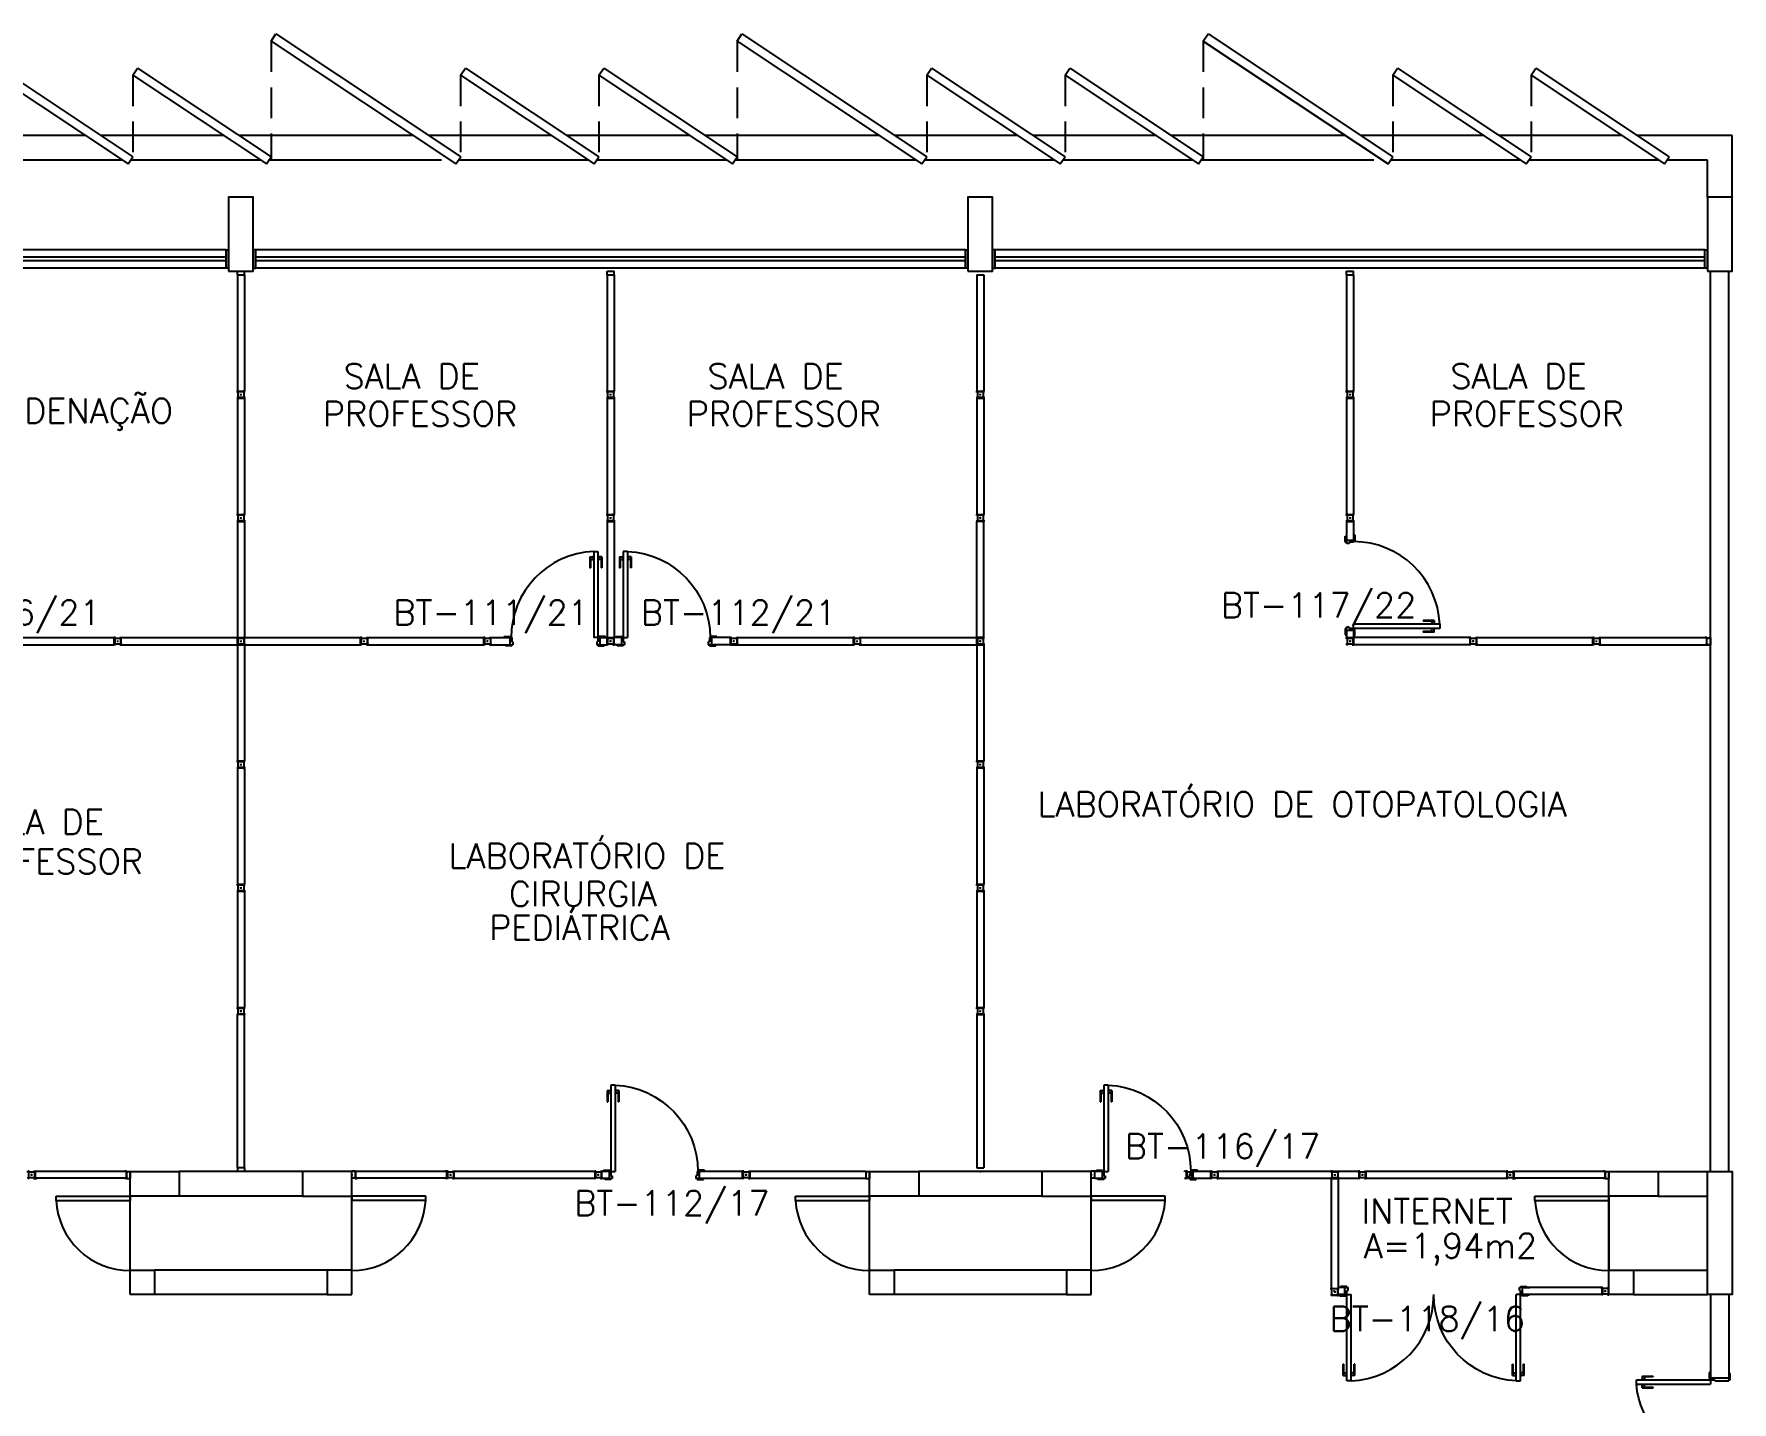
# Model space of a CAD drawing. Header units: millimetres. Extents: x 2069 to 2250, y 1124 to 1284.
# Drawn here: x 2178.63 to 2192.41, y 1201.62 to 1212.71 of the extents above; entities that cross this region are included whole.
import ezdxf

# ---------------------------------------------------------------- set-up
doc = ezdxf.new("R2010")
doc.units = ezdxf.units.MM
doc.linetypes.add('HIDDEN', pattern=[0.375, 0.25, -0.125])
for name, color, linetype in [('ALV', 2, 'Continuous'), ('DIV', 2, 'Continuous'), ('DIV2', 2, 'Continuous'), ('ENDEREÇO', 2, 'Continuous'), ('JANELA', 1, 'Continuous'), ('MACANETA', 1, 'Continuous'), ('MARCO', 2, 'Continuous'), ('PAVIMENTO', 1, 'Continuous'), ('PILARES', 3, 'Continuous'), ('PORTA', 2, 'Continuous'), ('PROJ', 1, 'HIDDEN'), ('TEXTO', 2, 'Continuous'), ('ÁREA', 2, 'Continuous')]:
    doc.layers.add(name, color=color, linetype=linetype)
doc.styles.add('UNB-100', font='simplex.shx', dxfattribs={"height": 0.2})
doc.styles.add('UNB1-100', font='simplex.shx', dxfattribs={"height": 0.2})

# ---------------------------------------------------------------- blocks, each defined once
blk = doc.blocks.new('DIV10')
for p, q in [((-0.0051, 0), (0.0051, 0)), ((0, -0.0051), (0, 0.0051)), ((0.0285, 0.0285), (0.9715, 0.0285)), ((0.0285, -0.0285), (0.0285, 0.0285)), ((0.9715, -0.0285), (0.9715, 0.0285)), ((0.9949, 0), (1.0051, 0)), ((1, -0.0051), (1, 0.0051)), ((0.0285, -0.0285), (0.9715, -0.0285))]:
    blk.add_line(p, q)
blk = doc.blocks.new('DIV8')
for p, q in [((0.005, 0), (-0.005, 0)), ((0, 0.005), (0, -0.005)), ((0.024, 0.019), (0.028, 0.019)), ((0.024, 0.017), (0.024, 0.019)), ((0.024, 0.017), (0.028, 0.017)), ((0.028, 0.03), (0.043, 0.03)), ((0.028, 0.03), (0.028, 0.019)), ((0.028, 0.017), (0.028, -0.016)), ((0.769, 0.028), (0.03, 0.028)), ((0.03, 0.028), (0.03, -0.028)), ((0.043, 0.028), (0.043, 0.03)), ((0.757, 0.028), (0.757, 0.03)), ((0.771, 0.03), (0.757, 0.03)), ((0.769, 0.028), (0.769, -0.028)), ((0.771, 0.03), (0.771, 0.019)), ((0.776, 0.019), (0.771, 0.019)), ((0.771, 0.017), (0.771, -0.016)), ((0.776, 0.017), (0.771, 0.017)), ((0.776, 0.017), (0.776, 0.019)), ((0.805, 0), (0.795, 0)), ((0.8, 0.005), (0.8, -0.005)), ((0.024, -0.016), (0.028, -0.016)), ((0.024, -0.019), (0.024, -0.016)), ((0.024, -0.019), (0.028, -0.019)), ((0.028, -0.019), (0.028, -0.03)), ((0.028, -0.03), (0.043, -0.03)), ((0.769, -0.028), (0.03, -0.028)), ((0.043, -0.03), (0.043, -0.028)), ((0.757, -0.03), (0.757, -0.028)), ((0.771, -0.03), (0.757, -0.03)), ((0.776, -0.016), (0.771, -0.016)), ((0.776, -0.019), (0.771, -0.019)), ((0.771, -0.019), (0.771, -0.03)), ((0.776, -0.019), (0.776, -0.016))]:
    blk.add_line(p, q)
blk = doc.blocks.new('MTT')
for p, q in [((-0.029, 0.018), (-0.029, 0.029)), ((-0.019, 0.029), (-0.029, 0.029)), ((-0.024, 0.018), (-0.029, 0.018)), ((-0.024, 0.018), (-0.024, -0.019)), ((-0.019, 0.024), (-0.019, 0.029)), ((-0.019, 0.024), (0.018, 0.024)), ((-0.005, 0), (0.005, 0)), ((0, -0.005), (0, 0.005)), ((0.018, 0.024), (0.018, 0.029)), ((0.018, 0.029), (0.029, 0.029)), ((0.024, 0.018), (0.029, 0.018)), ((0.024, 0.018), (0.024, -0.019)), ((0.029, 0.018), (0.029, 0.029)), ((-0.029, -0.019), (-0.024, -0.019)), ((-0.029, -0.019), (-0.029, -0.029)), ((-0.019, -0.029), (-0.029, -0.029)), ((0.018, -0.024), (-0.019, -0.024)), ((-0.019, -0.024), (-0.019, -0.029)), ((0.018, -0.024), (0.018, -0.029)), ((0.018, -0.029), (0.029, -0.029)), ((0.029, -0.019), (0.024, -0.019)), ((0.029, -0.019), (0.029, -0.029))]:
    blk.add_line(p, q)
blk = doc.blocks.new('PL')
for p, q in [((0.25, 0.25), (0.25, 0.45)), ((0.25, 0.45), (0.45, 0.45)), ((0.45, 0.45), (0.45, 0.25)), ((0.45, 0.25), (0.25, 0.25))]:
    blk.add_line(p, q)
blk = doc.blocks.new('PL4')
for p, q in [((0, 0.4), (0.2, 0.4)), ((0, 0), (0, 0.4)), ((0.2, 0.4), (0.2, 0)), ((0.2, 0), (0, 0))]:
    blk.add_line(p, q)
blk = doc.blocks.new('IMTT')
for p, q in [((-0.005, 0), (0.005, 0)), ((0.029, 0.029), (0, 0.029)), ((0, -0.028), (0, 0.029)), ((0.029, -0.028), (0, -0.028))]:
    blk.add_line(p, q)
blk = doc.blocks.new('DIV13')
for p, q in [((-0.029, 1.272), (-0.029, 0.028)), ((-0.029, 1.272), (0.028, 1.272)), ((-0.005, 1.3), (0.005, 1.3)), ((0, 1.305), (0, 1.295)), ((0.028, 1.272), (0.028, 0.028)), ((-0.029, 0.028), (0.028, 0.028)), ((-0.005, 0), (0.005, 0)), ((0.005, 0), (-0.005, 0)), ((0.005, 0), (-0.005, 0)), ((0, 0.005), (0, -0.005)), ((0, 0.005), (0, -0.005)), ((0, 0.005), (0, -0.005))]:
    blk.add_line(p, q)
blk = doc.blocks.new('DIV12')
for p, q in [((-0.0051, 0), (0.0051, 0)), ((0, -0.0051), (0, 0.0051)), ((0.0285, 0.0285), (1.1715, 0.0285)), ((0.0285, -0.0285), (0.0285, 0.0285)), ((1.1715, -0.0285), (1.1715, 0.0285)), ((1.1949, 0), (1.2051, 0)), ((1.2, -0.0051), (1.2, 0.0051)), ((0.0285, -0.0285), (1.1715, -0.0285))]:
    blk.add_line(p, q)
blk = doc.blocks.new('DOOR-60')
at = {"layer": 'MACANETA', "color": 1}
for p, q in [((-0.08, -0.555), (-0.08, -0.465)), ((-0.08, -0.465), (-0.075, -0.465)), ((-0.075, -0.555), (-0.075, -0.465)), ((-0.075, -0.535), (-0.053, -0.535)), ((-0.053, -0.528), (-0.05, -0.528)), ((-0.053, -0.563), (-0.053, -0.528)), ((-0.012, -0.528), (-0.015, -0.528)), ((-0.012, -0.563), (-0.012, -0.528)), ((0.01, -0.535), (-0.012, -0.535)), ((0.01, -0.555), (0.01, -0.465)), ((0.015, -0.465), (0.01, -0.465)), ((0.015, -0.555), (0.015, -0.465)), ((-0.08, -0.555), (-0.053, -0.555)), ((-0.053, -0.563), (-0.05, -0.563)), ((-0.012, -0.563), (-0.015, -0.563)), ((0.015, -0.555), (-0.012, -0.555))]:
    blk.add_line(p, q, dxfattribs=at)
at = {"layer": 'PORTA'}
for p, q in [((-0.05, -0.6), (-0.05, 0)), ((-0.015, 0), (-0.05, 0)), ((-0.015, -0.6), (-0.015, 0)), ((-0.05, -0.6), (-0.015, -0.6))]:
    blk.add_line(p, q, dxfattribs=at)
at = {"layer": 'PORTA', "color": 1}
blk.add_arc((-0.02, 0), 0.6, 180, 267.134, dxfattribs=at)
blk = doc.blocks.new('DOOR70')
at = {"layer": 'MACANETA', "color": 1}
for p, q in [((-0.015, -0.565), (-0.01, -0.565)), ((-0.015, -0.655), (-0.015, -0.565)), ((-0.015, -0.655), (0.012, -0.655)), ((-0.01, -0.655), (-0.01, -0.565)), ((-0.01, -0.635), (0.012, -0.635)), ((0.012, -0.663), (0.012, -0.628)), ((0.012, -0.628), (0.015, -0.628)), ((0.012, -0.663), (0.015, -0.663)), ((0.053, -0.628), (0.05, -0.628)), ((0.053, -0.663), (0.05, -0.663)), ((0.053, -0.663), (0.053, -0.628)), ((0.075, -0.635), (0.053, -0.635)), ((0.08, -0.655), (0.053, -0.655)), ((0.08, -0.565), (0.075, -0.565)), ((0.075, -0.655), (0.075, -0.565)), ((0.08, -0.655), (0.08, -0.565))]:
    blk.add_line(p, q, dxfattribs=at)
at = {"layer": 'PORTA'}
for p, q in [((0.015, -0.7), (0.015, 0)), ((0.015, 0), (0.05, 0)), ((0.05, -0.7), (0.05, 0)), ((0.05, -0.7), (0.015, -0.7))]:
    blk.add_line(p, q, dxfattribs=at)
at = {"layer": 'PORTA', "color": 1}
blk.add_arc((0.02, 0), 0.7, 272.4563, 0, dxfattribs=at)

msp = doc.modelspace()

# ---------------------------------------------------------------- linework, layer by layer
at = {"layer": 'ALV'}
for p, q in [((2180.55814, 1212.65651), (2180.59685, 1212.71483)), ((2180.55814, 1212.65651), (2182.05794, 1211.66122)), ((2180.59685, 1212.71483), (2182.09665, 1211.71955)), ((2184.34014, 1212.65651), (2184.37885, 1212.71483)), ((2184.34014, 1212.65651), (2185.83994, 1211.66122)), ((2184.37885, 1212.71483), (2185.87865, 1211.71955)), ((2188.12214, 1212.65651), (2188.16085, 1212.71483)), ((2188.12214, 1212.65651), (2189.62194, 1211.66122)), ((2188.16085, 1212.71483), (2189.66065, 1211.71955)), ((2178.31465, 1212.38004), (2179.39784, 1211.66122)), ((2178.35336, 1212.43837), (2179.43655, 1211.71955)), ((2179.43655, 1212.38004), (2179.47525, 1212.43837)), ((2179.43655, 1212.38004), (2180.51974, 1211.66122)), ((2179.47525, 1212.43837), (2180.55844, 1211.71955)), ((2182.09635, 1212.38004), (2182.13506, 1212.43837)), ((2182.09635, 1212.38004), (2183.17954, 1211.66122)), ((2182.13506, 1212.43837), (2183.21825, 1211.71955)), ((2183.21825, 1212.38004), (2183.25695, 1212.43837)), ((2183.21825, 1212.38004), (2184.30144, 1211.66122)), ((2183.25695, 1212.43837), (2184.34014, 1211.71955)), ((2185.87865, 1212.38004), (2185.91736, 1212.43837)), ((2185.87865, 1212.38004), (2186.96184, 1211.66122)), ((2185.91736, 1212.43837), (2187.00055, 1211.71955)), ((2187.00055, 1212.38004), (2187.03925, 1212.43837)), ((2187.00055, 1212.38004), (2188.08374, 1211.66122)), ((2187.03925, 1212.43837), (2188.12244, 1211.71955)), ((2189.66035, 1212.38004), (2189.69906, 1212.43837)), ((2189.66035, 1212.38004), (2190.74354, 1211.66122)), ((2189.69906, 1212.43837), (2190.78225, 1211.71955)), ((2190.78225, 1212.38004), (2190.82095, 1212.43837)), ((2190.78225, 1212.38004), (2191.86544, 1211.66122)), ((2190.82095, 1212.43837), (2191.90414, 1211.71955)), ((2179.39784, 1211.66122), (2179.43655, 1211.71955)), ((2180.51974, 1211.66122), (2180.55844, 1211.71955)), ((2182.05794, 1211.66122), (2182.09665, 1211.71955)), ((2183.17954, 1211.66122), (2183.21825, 1211.71955)), ((2184.30144, 1211.66122), (2184.34014, 1211.71955)), ((2185.83994, 1211.66122), (2185.87865, 1211.71955)), ((2186.96184, 1211.66122), (2187.00055, 1211.71955)), ((2188.08374, 1211.66122), (2188.12244, 1211.71955)), ((2189.62194, 1211.66122), (2189.66065, 1211.71955)), ((2190.74354, 1211.66122), (2190.78225, 1211.71955)), ((2191.86544, 1211.66122), (2191.90414, 1211.71955)), ((2180.21325, 1210.81539), (2180.21325, 1210.96539)), ((2180.41325, 1210.96539), (2180.41325, 1210.81539)), ((2186.21325, 1210.81539), (2186.21325, 1210.96539)), ((2186.41325, 1210.96539), (2186.41325, 1210.81539)), ((2192.21325, 1210.81539), (2192.21325, 1210.96539)), ((2192.23825, 1203.49039), (2192.23825, 1210.79039)), ((2192.38825, 1203.49039), (2192.38825, 1210.79039)), ((2180.81325, 1203.49039), (2179.81325, 1203.49039)), ((2186.81325, 1203.49039), (2185.81325, 1203.49039)), ((2191.8129, 1203.49039), (2192.21325, 1203.49039)), ((2180.81325, 1203.29039), (2179.81325, 1203.29039)), ((2186.81325, 1203.29039), (2185.81325, 1203.29039)), ((2191.4129, 1203.29039), (2191.4129, 1202.69039)), ((2191.8129, 1203.29039), (2192.21325, 1203.29039)), ((2181.01325, 1202.69039), (2179.61325, 1202.69039)), ((2187.01325, 1202.69039), (2185.61325, 1202.69039)), ((2191.6129, 1202.69039), (2192.21325, 1202.69039)), ((2181.01325, 1202.49039), (2179.61325, 1202.49039)), ((2187.01325, 1202.49039), (2185.61325, 1202.49039)), ((2191.6129, 1202.49039), (2192.21325, 1202.49039)), ((2192.23765, 1202.49039), (2192.23765, 1201.81539)), ((2192.38765, 1202.49039), (2192.38765, 1201.81539)), ((2192.23765, 1201.81539), (2192.38765, 1201.81539))]:
    msp.add_line(p, q, dxfattribs=at)
at = {"layer": 'DIV2'}
for p, q in [((2189.28475, 1208.76189), (2189.34175, 1208.76189)), ((2189.28475, 1208.76189), (2189.28475, 1208.60789)), ((2189.30815, 1208.79039), (2189.31835, 1208.79039)), ((2189.31325, 1208.79549), (2189.31325, 1208.78529)), ((2189.34175, 1208.76189), (2189.34175, 1208.60789)), ((2189.27475, 1208.64289), (2189.28475, 1208.64289)), ((2189.27475, 1208.59289), (2189.27475, 1208.64289)), ((2189.28475, 1208.60789), (2189.28475, 1208.59289)), ((2189.34175, 1208.60789), (2189.28475, 1208.60789)), ((2189.34175, 1208.65289), (2189.35175, 1208.65289)), ((2189.34175, 1208.60789), (2189.34175, 1208.60289)), ((2189.34175, 1208.60289), (2189.34175, 1208.59289)), ((2189.35175, 1208.60289), (2189.34175, 1208.60289)), ((2189.35175, 1208.65289), (2189.35175, 1208.60289)), ((2189.28475, 1208.59289), (2189.27475, 1208.59289)), ((2189.28475, 1208.58289), (2189.28475, 1208.59289)), ((2189.30675, 1208.58289), (2189.28475, 1208.58289)), ((2189.30675, 1208.59289), (2189.30675, 1208.58289)), ((2189.34175, 1208.59289), (2189.30675, 1208.59289)), ((2182.30815, 1207.79039), (2182.31835, 1207.79039)), ((2182.31835, 1207.79039), (2182.30815, 1207.79039)), ((2182.31325, 1207.78529), (2182.31325, 1207.79549)), ((2182.31325, 1207.78529), (2182.31325, 1207.79549)), ((2182.34175, 1207.76189), (2182.34175, 1207.81889)), ((2182.34175, 1207.81889), (2182.49575, 1207.81889)), ((2182.45075, 1207.82889), (2182.50075, 1207.82889)), ((2182.45075, 1207.81889), (2182.45075, 1207.82889)), ((2182.49575, 1207.81889), (2182.50075, 1207.81889)), ((2182.49575, 1207.81889), (2182.49575, 1207.76189)), ((2182.50075, 1207.82889), (2182.50075, 1207.81889)), ((2182.50075, 1207.81889), (2182.51075, 1207.81889)), ((2182.51075, 1207.81889), (2182.51075, 1207.78389)), ((2182.51075, 1207.78389), (2182.52075, 1207.78389)), ((2182.52075, 1207.78389), (2182.52075, 1207.76189)), ((2183.20075, 1207.78389), (2183.20075, 1207.76189)), ((2183.21075, 1207.78389), (2183.20075, 1207.78389)), ((2183.21075, 1207.81889), (2183.21075, 1207.78389)), ((2183.22075, 1207.81889), (2183.21075, 1207.81889)), ((2183.22075, 1207.82889), (2183.22075, 1207.81889)), ((2183.27075, 1207.82889), (2183.22075, 1207.82889)), ((2183.22575, 1207.81889), (2183.22075, 1207.81889)), ((2183.22575, 1207.81889), (2183.28475, 1207.81889)), ((2183.22575, 1207.81889), (2183.22575, 1207.76189)), ((2183.27075, 1207.81889), (2183.27075, 1207.82889)), ((2183.28475, 1207.76189), (2183.28475, 1207.81889)), ((2183.30815, 1207.79039), (2183.31835, 1207.79039)), ((2183.31835, 1207.79039), (2183.30815, 1207.79039)), ((2183.31325, 1207.78529), (2183.31325, 1207.79549)), ((2183.31325, 1207.78529), (2183.31325, 1207.79549)), ((2183.34175, 1207.76189), (2183.34175, 1207.81889)), ((2183.40075, 1207.81889), (2183.34175, 1207.81889)), ((2183.35575, 1207.82889), (2183.40575, 1207.82889)), ((2183.35575, 1207.81889), (2183.35575, 1207.82889)), ((2183.40075, 1207.81889), (2183.40575, 1207.81889)), ((2183.40075, 1207.81889), (2183.40075, 1207.76189)), ((2183.40575, 1207.82889), (2183.40575, 1207.81889)), ((2183.40575, 1207.81889), (2183.41575, 1207.81889)), ((2183.41575, 1207.81889), (2183.41575, 1207.78389)), ((2183.41575, 1207.78389), (2183.42575, 1207.78389)), ((2183.42575, 1207.78389), (2183.42575, 1207.76189)), ((2184.10575, 1207.78389), (2184.10575, 1207.76189)), ((2184.11575, 1207.78389), (2184.10575, 1207.78389)), ((2184.11575, 1207.81889), (2184.11575, 1207.78389)), ((2184.12575, 1207.81889), (2184.11575, 1207.81889)), ((2184.12575, 1207.82889), (2184.12575, 1207.81889)), ((2184.17575, 1207.82889), (2184.12575, 1207.82889)), ((2184.13075, 1207.81889), (2184.12575, 1207.81889)), ((2184.28475, 1207.81889), (2184.13075, 1207.81889)), ((2184.13075, 1207.81889), (2184.13075, 1207.76189)), ((2184.17575, 1207.81889), (2184.17575, 1207.82889)), ((2184.28475, 1207.76189), (2184.28475, 1207.81889)), ((2184.31835, 1207.79039), (2184.30815, 1207.79039)), ((2184.30815, 1207.79039), (2184.31835, 1207.79039)), ((2184.31325, 1207.78529), (2184.31325, 1207.79549)), ((2184.31325, 1207.78529), (2184.31325, 1207.79549)), ((2189.27475, 1207.89289), (2189.27475, 1207.84289)), ((2189.28475, 1207.89289), (2189.27475, 1207.89289)), ((2189.27475, 1207.84289), (2189.28475, 1207.84289)), ((2189.28475, 1207.90289), (2189.28475, 1207.89289)), ((2189.30675, 1207.90289), (2189.28475, 1207.90289)), ((2189.28475, 1207.87789), (2189.28475, 1207.89289)), ((2189.28475, 1207.87789), (2189.28475, 1207.81889)), ((2189.34175, 1207.87789), (2189.28475, 1207.87789)), ((2189.28475, 1207.81889), (2189.34175, 1207.81889)), ((2189.30675, 1207.89289), (2189.30675, 1207.90289)), ((2189.34175, 1207.89289), (2189.30675, 1207.89289)), ((2189.30815, 1207.79039), (2189.31835, 1207.79039)), ((2189.31325, 1207.79549), (2189.31325, 1207.78529)), ((2189.34175, 1207.88289), (2189.34175, 1207.89289)), ((2189.34175, 1207.87789), (2189.34175, 1207.88289)), ((2189.35175, 1207.88289), (2189.34175, 1207.88289)), ((2189.34175, 1207.87789), (2189.34175, 1207.81889)), ((2189.34175, 1207.83289), (2189.35175, 1207.83289)), ((2189.35175, 1207.83289), (2189.35175, 1207.88289)), ((2191.30815, 1207.79039), (2191.31835, 1207.79039)), ((2191.31325, 1207.78529), (2191.31325, 1207.79549)), ((2191.33675, 1207.80889), (2191.33675, 1207.80689)), ((2191.33675, 1207.80889), (2191.34175, 1207.80889)), ((2191.33675, 1207.80689), (2191.34175, 1207.80689)), ((2191.33675, 1207.77389), (2191.33675, 1207.77189)), ((2191.33675, 1207.77389), (2191.34175, 1207.77389)), ((2191.33675, 1207.77189), (2191.34175, 1207.77189)), ((2191.34175, 1207.80889), (2191.34175, 1207.82089)), ((2191.34175, 1207.82089), (2191.35613, 1207.82089)), ((2191.34175, 1207.77389), (2191.34175, 1207.80689)), ((2191.34175, 1207.75989), (2191.34175, 1207.77189)), ((2191.34375, 1207.76189), (2191.34375, 1207.81889)), ((2191.34375, 1207.81889), (2192.20775, 1207.81889)), ((2191.35613, 1207.82089), (2191.35613, 1207.81889)), ((2192.19537, 1207.82089), (2192.19537, 1207.81889)), ((2192.20975, 1207.82089), (2192.19537, 1207.82089)), ((2192.20775, 1207.76189), (2192.20775, 1207.81889)), ((2192.20975, 1207.80889), (2192.20975, 1207.82089)), ((2192.21475, 1207.80889), (2192.20975, 1207.80889)), ((2192.21475, 1207.80689), (2192.20975, 1207.80689)), ((2192.20975, 1207.77389), (2192.20975, 1207.80689)), ((2192.21475, 1207.77389), (2192.20975, 1207.77389)), ((2192.21475, 1207.77189), (2192.20975, 1207.77189)), ((2192.20975, 1207.75989), (2192.20975, 1207.77189)), ((2192.21475, 1207.80889), (2192.21475, 1207.80689)), ((2192.21475, 1207.77389), (2192.21475, 1207.77189)), ((2192.23315, 1207.79039), (2192.24335, 1207.79039)), ((2192.23825, 1207.78529), (2192.23825, 1207.79549)), ((2182.34175, 1207.76189), (2182.49575, 1207.76189)), ((2182.46075, 1207.75189), (2182.46075, 1207.76189)), ((2182.51075, 1207.75189), (2182.46075, 1207.75189)), ((2182.49575, 1207.76189), (2182.51075, 1207.76189)), ((2182.51075, 1207.76189), (2182.51075, 1207.75189)), ((2182.52075, 1207.76189), (2182.51075, 1207.76189)), ((2183.20075, 1207.76189), (2183.21075, 1207.76189)), ((2183.22575, 1207.76189), (2183.21075, 1207.76189)), ((2183.21075, 1207.76189), (2183.21075, 1207.75189)), ((2183.21075, 1207.75189), (2183.26075, 1207.75189)), ((2183.22575, 1207.76189), (2183.28475, 1207.76189)), ((2183.26075, 1207.75189), (2183.26075, 1207.76189)), ((2183.40075, 1207.76189), (2183.34175, 1207.76189)), ((2183.36575, 1207.75189), (2183.36575, 1207.76189)), ((2183.41575, 1207.75189), (2183.36575, 1207.75189)), ((2183.40075, 1207.76189), (2183.41575, 1207.76189)), ((2183.41575, 1207.76189), (2183.41575, 1207.75189)), ((2183.42575, 1207.76189), (2183.41575, 1207.76189)), ((2184.10575, 1207.76189), (2184.11575, 1207.76189)), ((2184.13075, 1207.76189), (2184.11575, 1207.76189)), ((2184.11575, 1207.76189), (2184.11575, 1207.75189)), ((2184.11575, 1207.75189), (2184.16575, 1207.75189)), ((2184.28475, 1207.76189), (2184.13075, 1207.76189)), ((2184.16575, 1207.75189), (2184.16575, 1207.76189)), ((2184.28475, 1207.76189), (2184.34175, 1207.76189)), ((2191.34175, 1207.75989), (2191.35613, 1207.75989)), ((2191.34375, 1207.76189), (2192.20775, 1207.76189)), ((2191.35613, 1207.76189), (2191.35613, 1207.75989)), ((2192.19537, 1207.76189), (2192.19537, 1207.75989)), ((2192.20975, 1207.75989), (2192.19537, 1207.75989)), ((2183.25575, 1203.49039), (2183.25575, 1203.50039)), ((2183.25575, 1203.50039), (2183.30575, 1203.50039)), ((2183.30575, 1203.50039), (2183.30575, 1203.49039)), ((2184.07575, 1203.50039), (2184.02575, 1203.50039)), ((2184.02575, 1203.50039), (2184.02575, 1203.49039)), ((2184.07575, 1203.49039), (2184.07575, 1203.50039)), ((2187.25575, 1203.50039), (2187.30575, 1203.50039)), ((2187.25575, 1203.49039), (2187.25575, 1203.50039)), ((2187.30575, 1203.50039), (2187.30575, 1203.49039)), ((2188.02575, 1203.50039), (2188.02575, 1203.49039)), ((2188.07575, 1203.50039), (2188.02575, 1203.50039)), ((2188.07575, 1203.49039), (2188.07575, 1203.50039)), ((2183.21835, 1203.46189), (2183.20815, 1203.46189)), ((2183.21325, 1203.45679), (2183.21325, 1203.46699)), ((2183.30075, 1203.49039), (2183.24175, 1203.49039)), ((2183.24175, 1203.43339), (2183.24175, 1203.49039)), ((2183.30075, 1203.43339), (2183.24175, 1203.43339)), ((2183.26575, 1203.42339), (2183.26575, 1203.43339)), ((2183.31575, 1203.42339), (2183.26575, 1203.42339)), ((2183.30075, 1203.49039), (2183.30075, 1203.43339)), ((2183.30075, 1203.49039), (2183.30575, 1203.49039)), ((2183.30075, 1203.43339), (2183.31575, 1203.43339)), ((2183.30575, 1203.49039), (2183.31575, 1203.49039)), ((2183.31575, 1203.49039), (2183.31575, 1203.45539)), ((2183.31575, 1203.45539), (2183.32575, 1203.45539)), ((2183.32575, 1203.43339), (2183.31575, 1203.43339)), ((2183.31575, 1203.43339), (2183.31575, 1203.42339)), ((2183.32575, 1203.45539), (2183.32575, 1203.43339)), ((2184.01575, 1203.45539), (2184.00575, 1203.45539)), ((2184.00575, 1203.45539), (2184.00575, 1203.43339)), ((2184.00575, 1203.43339), (2184.01575, 1203.43339)), ((2184.02575, 1203.49039), (2184.01575, 1203.49039)), ((2184.01575, 1203.49039), (2184.01575, 1203.45539)), ((2184.01575, 1203.43339), (2184.01575, 1203.42339)), ((2184.03075, 1203.43339), (2184.01575, 1203.43339)), ((2184.01575, 1203.42339), (2184.06575, 1203.42339)), ((2184.03075, 1203.49039), (2184.02575, 1203.49039)), ((2184.38475, 1203.49039), (2184.03075, 1203.49039)), ((2184.03075, 1203.49039), (2184.03075, 1203.43339)), ((2184.38475, 1203.43339), (2184.03075, 1203.43339)), ((2184.06575, 1203.42339), (2184.06575, 1203.43339)), ((2184.38475, 1203.43339), (2184.38475, 1203.49039)), ((2184.41835, 1203.46189), (2184.40815, 1203.46189)), ((2184.41325, 1203.45679), (2184.41325, 1203.46699)), ((2187.21835, 1203.46189), (2187.20815, 1203.46189)), ((2187.21835, 1203.46189), (2187.20815, 1203.46189)), ((2187.21325, 1203.46699), (2187.21325, 1203.45679)), ((2187.21325, 1203.45679), (2187.21325, 1203.46699)), ((2187.24175, 1203.43339), (2187.24175, 1203.49039)), ((2187.30075, 1203.49039), (2187.24175, 1203.49039)), ((2187.30075, 1203.43339), (2187.24175, 1203.43339)), ((2187.26575, 1203.42339), (2187.26575, 1203.43339)), ((2187.31575, 1203.42339), (2187.26575, 1203.42339)), ((2187.30075, 1203.49039), (2187.30575, 1203.49039)), ((2187.30075, 1203.49039), (2187.30075, 1203.43339)), ((2187.30075, 1203.43339), (2187.31575, 1203.43339)), ((2187.30575, 1203.49039), (2187.31575, 1203.49039)), ((2187.31575, 1203.49039), (2187.31575, 1203.45539)), ((2187.31575, 1203.45539), (2187.32575, 1203.45539)), ((2187.31575, 1203.43339), (2187.31575, 1203.42339)), ((2187.32575, 1203.43339), (2187.31575, 1203.43339)), ((2187.32575, 1203.45539), (2187.32575, 1203.43339)), ((2187.98475, 1203.49239), (2187.97037, 1203.49239)), ((2187.97037, 1203.49039), (2187.97037, 1203.49239)), ((2187.97037, 1203.43139), (2187.97037, 1203.43339)), ((2187.98475, 1203.43139), (2187.97037, 1203.43139)), ((2187.98275, 1203.49039), (2187.98275, 1203.43339)), ((2187.98475, 1203.49239), (2187.98475, 1203.48039)), ((2187.98975, 1203.48039), (2187.98475, 1203.48039)), ((2187.98975, 1203.47839), (2187.98475, 1203.47839)), ((2187.98475, 1203.47839), (2187.98475, 1203.44539)), ((2187.98975, 1203.44539), (2187.98475, 1203.44539)), ((2187.98975, 1203.44339), (2187.98475, 1203.44339)), ((2187.98475, 1203.44339), (2187.98475, 1203.43139)), ((2187.98975, 1203.47839), (2187.98975, 1203.48039)), ((2187.98975, 1203.44339), (2187.98975, 1203.44539)), ((2188.00575, 1203.45539), (2188.00575, 1203.43339)), ((2188.01575, 1203.45539), (2188.00575, 1203.45539)), ((2188.00575, 1203.43339), (2188.01575, 1203.43339)), ((2188.01835, 1203.46189), (2188.00815, 1203.46189)), ((2188.01325, 1203.46699), (2188.01325, 1203.45679)), ((2188.01575, 1203.49039), (2188.01575, 1203.45539)), ((2188.02575, 1203.49039), (2188.01575, 1203.49039)), ((2188.03075, 1203.43339), (2188.01575, 1203.43339)), ((2188.01575, 1203.43339), (2188.01575, 1203.42339)), ((2188.01575, 1203.42339), (2188.06575, 1203.42339)), ((2188.03075, 1203.49039), (2188.02575, 1203.49039)), ((2188.18475, 1203.49039), (2188.03075, 1203.49039)), ((2188.03075, 1203.49039), (2188.03075, 1203.43339)), ((2188.18475, 1203.43339), (2188.03075, 1203.43339)), ((2188.06575, 1203.42339), (2188.06575, 1203.43339)), ((2188.18475, 1203.43339), (2188.18475, 1203.49039)), ((2188.21835, 1203.46189), (2188.20815, 1203.46189)), ((2188.21325, 1203.45679), (2188.21325, 1203.46699)), ((2189.16135, 1203.43339), (2189.16135, 1202.54229)), ((2189.16135, 1203.43339), (2189.21835, 1203.43339)), ((2189.18475, 1203.46189), (2189.19495, 1203.46189)), ((2189.18985, 1203.46699), (2189.18985, 1203.45679)), ((2189.21835, 1203.43339), (2189.21835, 1202.54739)), ((2189.27225, 1202.54739), (2189.21325, 1202.54739)), ((2189.21325, 1202.54739), (2189.21325, 1202.49039)), ((2189.23725, 1202.55739), (2189.23725, 1202.54739)), ((2189.28725, 1202.55739), (2189.23725, 1202.55739)), ((2189.27225, 1202.54739), (2189.28725, 1202.54739)), ((2189.27225, 1202.49039), (2189.27225, 1202.54739)), ((2189.28725, 1202.54739), (2189.28725, 1202.55739)), ((2189.29725, 1202.54739), (2189.28725, 1202.54739)), ((2189.29725, 1202.52539), (2189.29725, 1202.54739)), ((2190.68726, 1202.54739), (2190.69726, 1202.54739)), ((2190.68726, 1202.52539), (2190.68726, 1202.54739)), ((2190.69726, 1202.55739), (2190.74726, 1202.55739)), ((2190.69726, 1202.54739), (2190.69726, 1202.55739)), ((2190.71226, 1202.54739), (2190.69726, 1202.54739)), ((2190.71226, 1202.54739), (2190.77126, 1202.54739)), ((2190.71226, 1202.49039), (2190.71226, 1202.54739)), ((2191.35625, 1202.54739), (2190.71226, 1202.54739)), ((2190.74726, 1202.55739), (2190.74726, 1202.54739)), ((2191.35625, 1202.54739), (2191.35625, 1202.49039)), ((2189.16135, 1202.48529), (2189.21835, 1202.48529)), ((2189.18985, 1202.51889), (2189.17965, 1202.51889)), ((2189.18475, 1202.52399), (2189.18475, 1202.51379)), ((2189.18475, 1202.51379), (2189.19495, 1202.51379)), ((2189.18985, 1202.50869), (2189.18985, 1202.51889)), ((2189.27225, 1202.49039), (2189.21325, 1202.49039)), ((2189.22725, 1202.49039), (2189.22725, 1202.48039)), ((2189.22725, 1202.48039), (2189.27725, 1202.48039)), ((2189.27225, 1202.49039), (2189.27725, 1202.49039)), ((2189.27725, 1202.49039), (2189.28725, 1202.49039)), ((2189.27725, 1202.48039), (2189.27725, 1202.49039)), ((2189.28725, 1202.52539), (2189.29725, 1202.52539)), ((2189.28725, 1202.49039), (2189.28725, 1202.52539)), ((2190.69726, 1202.52539), (2190.68726, 1202.52539)), ((2190.69726, 1202.49039), (2190.69726, 1202.52539)), ((2190.70726, 1202.49039), (2190.69726, 1202.49039)), ((2190.71226, 1202.49039), (2190.70726, 1202.49039)), ((2190.70726, 1202.48039), (2190.70726, 1202.49039)), ((2190.75726, 1202.48039), (2190.70726, 1202.48039)), ((2190.71226, 1202.49039), (2190.77126, 1202.49039)), ((2191.35625, 1202.49039), (2190.71226, 1202.49039)), ((2190.75726, 1202.49039), (2190.75726, 1202.48039)), ((2191.38985, 1202.51889), (2191.37965, 1202.51889)), ((2191.38475, 1202.52399), (2191.38475, 1202.51379))]:
    msp.add_line(p, q, dxfattribs=at)
at = {"layer": 'JANELA'}
for p, q in [((2180.19325, 1210.96539), (2174.43325, 1210.96539)), ((2186.19325, 1210.96539), (2180.43325, 1210.96539)), ((2192.19325, 1210.96539), (2186.43325, 1210.96539)), ((2180.19325, 1210.90539), (2174.43325, 1210.90539)), ((2180.19325, 1210.87539), (2174.43325, 1210.87539)), ((2180.19325, 1210.81539), (2174.43325, 1210.81539)), ((2186.19325, 1210.90539), (2180.43325, 1210.90539)), ((2186.19325, 1210.87539), (2180.43325, 1210.87539)), ((2186.19325, 1210.81539), (2180.43325, 1210.81539)), ((2192.19325, 1210.90539), (2186.43325, 1210.90539)), ((2192.19325, 1210.87539), (2186.43325, 1210.87539)), ((2192.19325, 1210.81539), (2186.43325, 1210.81539))]:
    msp.add_line(p, q, dxfattribs=at)
at = {"layer": 'JANELA', "color": 3}
for p, q in [((2180.19325, 1210.96539), (2180.21325, 1210.96539)), ((2180.19325, 1210.81539), (2180.19325, 1210.96539)), ((2180.43325, 1210.96539), (2180.41325, 1210.96539)), ((2180.43325, 1210.81539), (2180.43325, 1210.96539)), ((2186.19325, 1210.96539), (2186.21325, 1210.96539)), ((2186.19325, 1210.81539), (2186.19325, 1210.96539)), ((2186.43325, 1210.96539), (2186.41325, 1210.96539)), ((2186.43325, 1210.81539), (2186.43325, 1210.96539)), ((2192.19325, 1210.96539), (2192.21325, 1210.96539)), ((2192.19325, 1210.81539), (2192.19325, 1210.96539)), ((2180.21325, 1210.81539), (2180.19325, 1210.81539)), ((2180.41325, 1210.81539), (2180.43325, 1210.81539)), ((2186.21325, 1210.81539), (2186.19325, 1210.81539)), ((2186.41325, 1210.81539), (2186.43325, 1210.81539)), ((2192.21325, 1210.81539), (2192.19325, 1210.81539))]:
    msp.add_line(p, q, dxfattribs=at)
at = {"layer": 'MARCO'}
for p, q in [((2192.23765, 1201.86039), (2192.22765, 1201.86039)), ((2192.22765, 1201.86039), (2192.22765, 1201.81039)), ((2192.39765, 1201.85039), (2192.38765, 1201.85039)), ((2192.39765, 1201.80039), (2192.39765, 1201.85039)), ((2192.22765, 1201.81039), (2192.23765, 1201.81039)), ((2192.23765, 1201.81539), (2192.23765, 1201.81039)), ((2192.23765, 1201.81039), (2192.23765, 1201.80039)), ((2192.23765, 1201.80039), (2192.27265, 1201.80039)), ((2192.27265, 1201.80039), (2192.27265, 1201.79039)), ((2192.27265, 1201.79039), (2192.38765, 1201.79039)), ((2192.38765, 1201.81539), (2192.38765, 1201.80039)), ((2192.38765, 1201.79039), (2192.38765, 1201.80039)), ((2192.38765, 1201.80039), (2192.39765, 1201.80039))]:
    msp.add_line(p, q, dxfattribs=at)
at = {"layer": 'PAVIMENTO'}
for p, q in [((2179.05251, 1211.89039), (2178.05721, 1211.89039)), ((2180.17441, 1211.89039), (2179.17911, 1211.89039)), ((2181.71262, 1211.89039), (2180.30101, 1211.89039)), ((2182.83421, 1211.89039), (2181.83892, 1211.89039)), ((2183.95611, 1211.89039), (2182.96081, 1211.89039)), ((2185.49462, 1211.89039), (2184.08271, 1211.89039)), ((2186.61651, 1211.89039), (2185.62121, 1211.89039)), ((2187.73841, 1211.89039), (2186.74311, 1211.89039)), ((2189.27662, 1211.89039), (2187.86501, 1211.89039)), ((2190.39821, 1211.89039), (2189.40292, 1211.89039)), ((2191.52011, 1211.89039), (2190.52481, 1211.89039)), ((2192.41325, 1211.89039), (2191.64671, 1211.89039)), ((2192.41325, 1211.39039), (2192.41325, 1211.89039)), ((2179.35389, 1211.69039), (2178.2953, 1211.69039)), ((2180.47579, 1211.69039), (2179.41719, 1211.69039)), ((2181.94125, 1211.69039), (2180.53909, 1211.69039)), ((2183.1356, 1211.69039), (2182.077, 1211.69039)), ((2184.25749, 1211.69039), (2183.19889, 1211.69039)), ((2185.796, 1211.69039), (2184.32079, 1211.69039)), ((2186.91789, 1211.69039), (2185.8593, 1211.69039)), ((2188.03979, 1211.69039), (2186.98119, 1211.69039)), ((2189.50525, 1211.69039), (2188.10309, 1211.69039)), ((2190.6996, 1211.69039), (2189.641, 1211.69039)), ((2191.82149, 1211.69039), (2190.76289, 1211.69039)), ((2192.21325, 1211.69039), (2191.88479, 1211.69039)), ((2192.21325, 1211.39039), (2192.21325, 1211.69039))]:
    msp.add_line(p, q, dxfattribs=at)
at = {"layer": 'PILARES'}
for points in [[(2180.21325, 1210.79039), (2180.41325, 1210.79039), (2180.41325, 1211.39039), (2180.21325, 1211.39039)], [(2186.21325, 1210.79039), (2186.41325, 1210.79039), (2186.41325, 1211.39039), (2186.21325, 1211.39039)], [(2192.21325, 1210.79039), (2192.41325, 1210.79039), (2192.41325, 1211.39039), (2192.21325, 1211.39039)], [(2192.21325, 1202.49039), (2192.21325, 1203.49039), (2192.41325, 1203.49039), (2192.41325, 1202.49039)]]:
    msp.add_lwpolyline(points, close=True, dxfattribs=at)
at = {"layer": 'PORTA'}
for p, q in [((2178.81325, 1203.29039), (2179.41325, 1203.29039)), ((2178.81325, 1203.25539), (2178.81325, 1203.29039)), ((2178.81325, 1203.25539), (2178.81325, 1203.29039)), ((2178.81325, 1203.25539), (2179.41325, 1203.25539)), ((2179.41325, 1203.29039), (2179.41325, 1203.25539)), ((2179.41325, 1203.29039), (2179.41325, 1203.25539)), ((2181.81326, 1203.29039), (2181.21325, 1203.29039)), ((2181.21325, 1203.29039), (2181.21325, 1203.25539)), ((2181.21325, 1203.29039), (2181.21325, 1203.25539)), ((2181.81326, 1203.25539), (2181.21325, 1203.25539)), ((2181.81326, 1203.25539), (2181.81326, 1203.29039)), ((2181.81326, 1203.25539), (2181.81326, 1203.29039)), ((2184.81325, 1203.25539), (2184.81325, 1203.29039)), ((2184.81325, 1203.25539), (2184.81325, 1203.29039)), ((2184.81325, 1203.29039), (2185.41325, 1203.29039)), ((2184.81325, 1203.25539), (2185.41325, 1203.25539)), ((2185.41325, 1203.29039), (2185.41325, 1203.25539)), ((2185.41325, 1203.29039), (2185.41325, 1203.25539)), ((2187.81326, 1203.29039), (2187.21325, 1203.29039)), ((2187.21325, 1203.29039), (2187.21325, 1203.25539)), ((2187.81326, 1203.25539), (2187.21325, 1203.25539)), ((2187.81326, 1203.25539), (2187.81326, 1203.29039)), ((2187.81326, 1203.25539), (2187.81326, 1203.29039)), ((2187.81326, 1203.25539), (2187.81326, 1203.29039)), ((2190.81325, 1203.29039), (2191.41325, 1203.29039)), ((2190.81325, 1203.25539), (2190.81325, 1203.29039)), ((2190.81325, 1203.25539), (2191.41325, 1203.25539)), ((2191.41325, 1203.29039), (2191.41325, 1203.25539))]:
    msp.add_line(p, q, dxfattribs=at)
at = {"layer": 'PORTA', "color": 2}
for p, q in [((2179.41325, 1202.69039), (2179.41325, 1203.29039)), ((2181.21325, 1202.69039), (2181.21325, 1203.29039)), ((2185.41325, 1202.69039), (2185.41325, 1203.29039)), ((2187.21325, 1202.69039), (2187.21325, 1203.29039)), ((2191.41325, 1202.69039), (2191.41325, 1203.29039))]:
    msp.add_line(p, q, dxfattribs=at)
at = {"layer": 'PORTA', "color": 1}
for centre, start, end in [((2179.41325, 1203.28539), 182.865991, 270), ((2181.21325, 1203.28539), 270, 357.134009), ((2185.41325, 1203.28539), 182.865991, 270), ((2187.21325, 1203.28539), 270, 357.134009), ((2191.41325, 1203.28539), 182.865991, 270)]:
    msp.add_arc(centre, 0.60001, start, end, dxfattribs=at)
at = {"layer": 'PROJ', "linetype": 'HIDDEN'}
for p, q in [((2180.55814, 1212.65651), (2180.55814, 1211.69039)), ((2184.34014, 1212.65651), (2184.34014, 1211.69039)), ((2188.12214, 1212.65651), (2188.12214, 1211.69039)), ((2179.43655, 1212.38004), (2179.43655, 1211.69039)), ((2182.09635, 1212.38004), (2182.09635, 1211.69039)), ((2183.21825, 1212.38004), (2183.21825, 1211.69039)), ((2185.87865, 1212.38004), (2185.87865, 1211.69039)), ((2187.00055, 1212.38004), (2187.00055, 1211.69039)), ((2189.66035, 1212.38004), (2189.66035, 1211.69039)), ((2190.78225, 1212.38004), (2190.78225, 1211.69039))]:
    msp.add_line(p, q, dxfattribs=at)

# ---------------------------------------------------------------- block references
at = {"layer": 'DIV'}
for p, rotation in [((2189.34175, 1207.87789), 90.00000000514466), ((2183.22575, 1207.81889), 180.0000000051447)]:
    msp.add_blockref('DOOR70', p, dxfattribs=dict(at, rotation=rotation))
at = {"layer": 'DIV', "extrusion": (0, 0, -1), "zscale": -1, "rotation": 180.0000000051447}
for p in [(-2183.40075, 1207.81889), (-2183.30075, 1203.49039)]:
    msp.add_blockref('DOOR70', p, dxfattribs=at)
at = {"layer": 'DIV', "xscale": -1}
for p, rotation in [((2187.30075, 1203.49039), 179.9999999948553), ((2190.71226, 1202.49039), 359.9999999948553)]:
    msp.add_blockref('DOOR70', p, dxfattribs=dict(at, rotation=rotation))
at = {"layer": 'DIV'}
msp.add_blockref('DOOR70', (2189.27225, 1202.49039), dxfattribs=at)
at = {"layer": 'DIV2'}
for name, p, rotation in [('DIV10', (2180.31325, 1210.79039), 270), ('IMTT', (2180.31325, 1210.79039), 270), ('DIV10', (2183.31325, 1210.79039), 270), ('IMTT', (2183.31325, 1210.79039), 270), ('DIV10', (2186.31325, 1210.79039), 270), ('DIV10', (2189.31325, 1210.79039), 270), ('IMTT', (2189.31325, 1210.79039), 270), ('DIV10', (2180.31325, 1209.79039), 270), ('DIV10', (2183.31325, 1209.79039), 270), ('DIV10', (2186.31325, 1209.79039), 270), ('DIV10', (2189.31325, 1209.79039), 270), ('DIV10', (2180.31325, 1208.79039), 270), ('DIV10', (2183.31325, 1208.79039), 270), ('DIV10', (2186.31325, 1207.79039), 90), ('DIV10', (2180.31325, 1207.79039), 270), ('DIV10', (2186.31325, 1207.79039), 270), ('DIV10', (2190.31325, 1207.79039), 180), ('IMTT', (2192.23825, 1207.79039), 180), ('DIV10', (2180.31325, 1206.79039), 270), ('DIV10', (2186.31325, 1206.79039), 270), ('DIV10', (2180.31325, 1205.79039), 270), ('DIV10', (2186.31325, 1205.79039), 270), ('DIV13', (2180.31325, 1204.79039), 180), ('IMTT', (2180.31325, 1203.49033), 90), ('IMTT', (2179.41325, 1203.46189), 180), ('DIV12', (2183.21325, 1203.46189), 180), ('DIV10', (2185.41325, 1203.46189), 180), ('IMTT', (2185.41325, 1203.46189), 180), ('DIV12', (2189.41325, 1203.46189), 180), ('DIV12', (2190.61325, 1203.46189), 180), ('IMTT', (2191.41325, 1203.46189), 180)]:
    msp.add_blockref(name, p, dxfattribs=dict(at, rotation=rotation))
for name, p in [('MTT', (2180.31325, 1209.79039)), ('MTT', (2183.31325, 1209.79039)), ('MTT', (2186.31325, 1209.79039)), ('MTT', (2189.31325, 1209.79039)), ('MTT', (2180.31325, 1208.79039)), ('MTT', (2183.31325, 1208.79039)), ('MTT', (2186.31325, 1208.79039)), ('MTT', (2189.31325, 1208.79039)), ('DIV10', (2178.31325, 1207.79039)), ('MTT', (2179.31325, 1207.79039)), ('DIV10', (2179.31325, 1207.79039)), ('MTT', (2180.31325, 1207.79039)), ('DIV10', (2180.31325, 1207.79039)), ('MTT', (2181.31325, 1207.79039)), ('DIV10', (2181.31325, 1207.79039)), ('MTT', (2182.31325, 1207.79039)), ('MTT', (2183.31325, 1207.79039)), ('MTT', (2184.31325, 1207.79039)), ('DIV10', (2184.31325, 1207.79039)), ('MTT', (2185.31325, 1207.79039)), ('DIV10', (2185.31325, 1207.79039)), ('MTT', (2186.31325, 1207.79039)), ('MTT', (2189.31325, 1207.79039)), ('MTT', (2190.31325, 1207.79039)), ('DIV10', (2190.31325, 1207.79039)), ('MTT', (2191.31325, 1207.79039)), ('MTT', (2180.31325, 1206.79039)), ('MTT', (2186.31325, 1206.79039)), ('MTT', (2180.31325, 1205.79039)), ('MTT', (2186.31325, 1205.79039)), ('MTT', (2180.31325, 1204.79039)), ('MTT', (2186.31325, 1204.79039)), ('DIV13', (2186.31325, 1203.49033)), ('MTT', (2178.61325, 1203.46189)), ('DIV8', (2178.61325, 1203.46189)), ('DIV8', (2181.21325, 1203.46189)), ('IMTT', (2181.21325, 1203.46189)), ('MTT', (2182.01325, 1203.46189)), ('MTT', (2183.21325, 1203.46189)), ('MTT', (2184.41325, 1203.46189)), ('IMTT', (2187.21325, 1203.46189)), ('MTT', (2188.01325, 1203.46189)), ('MTT', (2188.21325, 1203.46189)), ('MTT', (2189.18985, 1203.46189)), ('MTT', (2189.18985, 1203.46189)), ('MTT', (2189.41325, 1203.46189)), ('MTT', (2190.61325, 1203.46189)), ('DIV8', (2190.61325, 1203.46189)), ('MTT', (2191.38475, 1202.51889))]:
    msp.add_blockref(name, p, dxfattribs=at)
at = {"layer": 'DIV2', "xscale": -1, "rotation": 180}
msp.add_blockref('MTT', (2189.18985, 1202.51379), dxfattribs=at)
at = {"layer": 'PILARES', "rotation": 270}
for p in [(2179.41325, 1203.49039), (2185.41325, 1203.49039), (2191.41325, 1203.49039)]:
    msp.add_blockref('PL4', p, dxfattribs=at)
at = {"layer": 'PILARES', "xscale": -1, "rotation": 90}
for p in [(2181.21325, 1203.49039), (2187.21325, 1203.49039)]:
    msp.add_blockref('PL4', p, dxfattribs=at)
at = {"layer": 'PILARES'}
for p in [(2179.16325, 1202.24039), (2185.16325, 1202.24039), (2191.16325, 1202.24039)]:
    msp.add_blockref('PL', p, dxfattribs=at)
at = {"layer": 'PILARES', "xscale": -1}
for p in [(2181.46325, 1202.24039), (2187.46325, 1202.24039)]:
    msp.add_blockref('PL', p, dxfattribs=at)
at = {"layer": 'PORTA', "xscale": -1, "rotation": 269.9999999974276}
msp.add_blockref('DOOR-60', (2192.23765, 1201.81539), dxfattribs=at)

# ---------------------------------------------------------------- texts
at = {"layer": 'ENDEREÇO', "style": 'UNB-100'}
for s, p in [('BT-117/22', (2188.26535, 1207.98201)), ('BT-106/21', (2177.58878, 1207.9224)), ('BT-111/21', (2181.55052, 1207.9224)), ('BT-112/21', (2183.55838, 1207.9224)), ('BT-116/17', (2187.48627, 1203.59414)), ('BT-112/17', (2183.01704, 1203.13353)), ('BT-118/16', (2189.14826, 1202.19562))]:
    msp.add_text(s, height=0.2, dxfattribs=at).set_placement(p)
at = {"layer": 'TEXTO', "style": 'UNB-100'}
for s, p in [('SALA DE', (2181.14616, 1209.8402)), ('SALA DE', (2184.09933, 1209.8402)), ('SALA DE', (2190.12801, 1209.8402)), ('COORDENAÇÃO', (2177.81724, 1209.5585)), ('PROFESSOR', (2180.97796, 1209.53413)), ('PROFESSOR', (2183.93112, 1209.53413)), ('PROFESSOR', (2189.9598, 1209.53413)), ('LABORATÓRIO DE OTOPATOLOGIA', (2186.77768, 1206.36724)), ('SALA DE', (2178.09528, 1206.22485)), ('LABORATÓRIO DE ', (2181.99873, 1205.94932)), ('PROFESSOR', (2177.9417, 1205.90344)), ('CIRURGIA', (2182.48798, 1205.64071)), (' PEDIÁTRICA', (2182.19098, 1205.36683)), ('INTERNET', (2189.40818, 1203.06777))]:
    msp.add_text(s, height=0.2, dxfattribs=at).set_placement(p)
at = {"layer": 'ÁREA', "style": 'UNB1-100'}
msp.add_text('A=1,94m2', height=0.2, dxfattribs=at).set_placement((2189.42619, 1202.78775))

doc.saveas('drawing.dxf')
